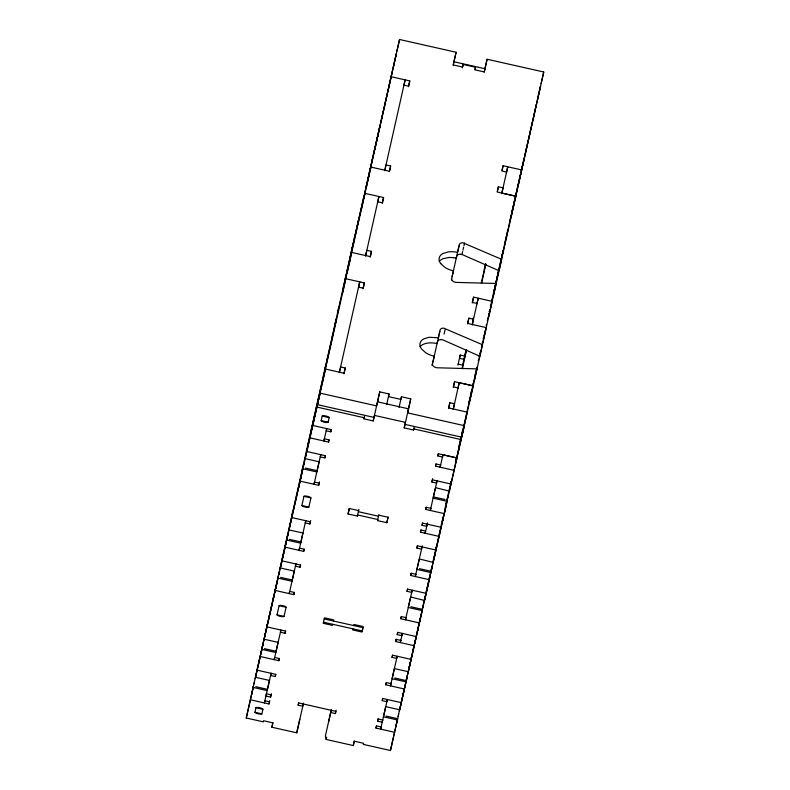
<?xml version="1.0" encoding="UTF-8"?>
<svg xmlns="http://www.w3.org/2000/svg" width="790" height="790" viewBox="0 0 790 790"><rect width="100%" height="100%" fill="white"/><g stroke="black" fill="none" stroke-linecap="round" stroke-linejoin="round"><path stroke-width="1.19" d="M270.091 612.349L268.551 619.222M273.844 595.67L273.567 596.924M276.184 585.854L274.634 592.727M290.345 523.661L289.733 526.367M292.369 514.596L290.207 524.205M298.985 485.593L298.561 487.519M301.02 476.528L299.479 483.401M353.723 241.612L354.157 239.686M367.913 179.281L368.199 178.017M418.019 628.208L417.594 630.134M434.095 558.086L434.53 556.12M443.17 518.092L442.746 520.018M445.204 509.027L444.671 511.387M459.365 446.834L458.595 450.201M514.102 202.852L514.537 200.927M292.498 512.819L291.629 516.759L291.787 516.038M324.71 369.908L325.559 366.096M403.591 692.168L402.791 695.832M436.031 548.27L435.813 549.257L436.11 547.924M436.465 546.305L436.653 545.446M469.112 401.419L468.895 402.406L469.201 401.073M251.763 693.61L253.274 686.875M265.075 634.913L265.509 632.948L264.739 636.345M265.993 630.795L267.534 623.922L266.862 626.875M273.409 597.635L274.16 594.88L273.389 598.287M306.49 450.784L306.905 448.947M337.449 313.304L338.959 306.569M339.582 303.933L339.986 302.096M344.588 281.862L343.146 288.301M345.507 277.744L345.082 279.67L355.411 233.988M308.495 442.548L307.853 445.442L336.234 319.772L335.572 322.715M316.78 406.109L316.119 409.052L316.247 408.46M327.287 359.164L327.909 356.399M353.239 243.804L351.797 250.242M368.091 178.491L369.434 172.536M369.967 170.127L370.352 168.428M377.521 136.956L378.074 134.478M378.835 131.071L378.993 130.36M314.746 416.261L315.19 414.296L314.41 417.703M315.664 412.143L317.205 405.27L316.81 407.363M461.646 437.156L543.737 71.999L487.104 59.24L484.25 71.939L474.948 69.836L475.531 67.219L463.128 64.424L462.545 67.041L453.243 64.948L456.097 52.249L399.552 39.5L317.462 404.658L374.006 417.406L379.753 391.87L389.055 393.973L388.463 396.6L400.866 399.394L401.458 396.768L410.76 398.861L407.61 412.884L464.244 425.642L461.646 437.156L405.013 424.388M376.741 140.432L376.534 141.351L376.85 139.958M339.424 372.199L359.726 281.862L358.433 287.619M365.642 255.585L378.924 196.493L377.62 202.25M384.829 170.215L405.132 79.879L403.838 85.636M339.305 372.702L340.609 366.945L345.26 367.992L344.075 373.245L325.47 369.049L322.004 384.404M342.317 294.068L345.773 278.722L364.378 282.909L363.203 288.172L358.551 287.116M365.523 256.079L366.817 250.331L371.468 251.378L370.293 256.632L351.688 252.435L348.222 267.79M361.504 208.698L364.97 193.343L383.575 197.54L382.39 202.793L377.738 201.746M384.71 170.709L386.004 164.952L390.655 165.999L389.48 171.262L370.875 167.065L367.409 182.411M391.178 76.729L409.783 80.926L408.598 86.179L403.947 85.132M379.753 391.87L376.603 405.892L320.059 393.144L300.082 481.13L318.686 485.317L319.18 483.134L314.529 482.088M432.258 364.99L437.551 341.428L438.628 340.154A4.779 2.706 12.8 0 1 441.037 339.641M451.446 279.621L456.738 256.049A4.799 2.716 12.7 0 1 460.254 254.262M456.265 258.182L459.336 244.544A4.799 2.716 12.7 0 1 462.871 242.747L500.663 258.923A4.809 2.745 12.6 0 0 501.65 259.229L499.053 270.723L461.982 254.479L460.234 254.271M453.203 409.497L454.507 403.739L449.856 402.693L448.671 407.946L467.275 412.143L444.266 513.628L425.662 509.432L426.175 507.17M469.724 401.211L473.18 385.856L454.576 381.669L453.401 386.922L458.052 387.969M472.203 324.976L473.506 319.219L468.855 318.173L467.67 323.426L486.275 327.623L482.809 342.978M488.714 316.691L492.18 301.346L473.575 297.149L472.39 302.402L477.041 303.459M501.739 193.57L503.042 187.813L498.391 186.766L497.206 192.029L515.811 196.216L512.345 211.572M521.716 169.939L503.112 165.742L501.936 171.005L506.588 172.052M462.377 368.683L466.663 349.595M481.594 283.166L485.85 264.245M453.322 408.993L459.227 382.716L473.18 385.856M472.321 324.483L478.226 298.195L476.933 303.953M414.246 644.986L412.736 651.72M395.948 726.119L397.459 719.384M409.26 667.412L409.694 665.447L408.924 668.854M410.178 663.294L411.718 656.421L411.047 659.374M418.819 625.226L420.369 618.353L419.697 621.305M446.004 504.05L446.38 502.391M446.834 500.366L447.16 498.915M450.675 483.283L451.06 481.584M479.096 357.199L479.461 355.54M479.925 353.515L480.241 352.063M481.633 345.803L481.89 344.677M482.295 342.86L482.641 341.31M483.924 335.72L484.191 334.506M489.691 310.253L489.405 311.537M417.9 629.344L418.344 627.379L417.574 630.785M435.567 551.489L434.391 556.713M436.031 549.455L436.347 548.013M487.44 320.325L487.331 320.809M487.766 318.874L488.22 316.849M496.406 280.815L496.871 278.781M498.056 273.478L498.342 272.185M443.664 515.9L444.217 513.421M496.09 282.257L495.982 282.741M512.601 209.547L512.167 211.483M513.056 207.523L513.619 205.044M521.706 169.455L522.259 166.976M523.019 163.57L523.178 162.858M458.931 448.76L459.316 447.061M459.849 444.642L461.291 438.203M520.926 172.931L520.719 173.849L521.035 172.457M335.059 323.92L358.986 218.089M303.488 703.07L296.754 732.824L271.879 727.225L272.876 722.85L263.574 720.747L263.317 721.843L246.263 718.001L303.084 465.932M373.166 156.055L373.324 155.334M381.817 117.987L382.291 115.893M255.121 678.679L286.543 540.577M301.968 470.771L336.165 319.081M349.595 259.762L379.901 126.035M388.581 88.243L389.45 84.402M258.606 663.333L259.397 659.729M262.092 647.998L263.001 643.998M262.863 644.433L263.08 643.465M270.743 609.939L271.651 605.94M275.512 588.807L276.085 586.289M294.305 571.111L280.351 567.971L301.553 474.523L301.049 476.706M349.081 263.949L349.95 260.108M366.224 187.674L367.093 183.833M371.754 162.276L372.416 159.333M374.243 151.275L392.225 71.801M393.341 67.002L396.402 53.434L389.105 85.695M396.945 51.014L399.552 39.5M287.027 538.227L287.837 534.672M292.053 515.989L292.27 515.031M295.677 500.169L296.487 496.614M320.829 389.658L321.688 385.826M347.037 273.044L347.906 269.202M364.101 197.184L364.97 193.343M370.006 170.907L370.875 167.065M264.867 700.661L264.364 702.922L271.089 673.317M266.447 693.739L265.934 696L270.585 697.047L271.079 694.864L266.428 693.818M269.321 681.019L267.158 690.588L253.205 687.448M269.617 679.775L269.469 680.437L255.516 677.297L263.297 642.942M271.098 673.238L270.595 675.499L275.246 676.546L275.74 674.364L257.135 670.167M277.962 642.951L275.809 652.52L261.855 649.38M278.268 641.707L278.12 642.379L264.166 639.229L278.297 576.888M294.156 571.693L292.004 581.262L278.05 578.122M295.934 563.912L295.43 566.173L300.082 567.22L300.575 565.038L281.971 560.841M299.538 548.062L299.035 550.324L305.76 520.719L305.256 522.901L309.907 523.948L310.411 521.765L291.806 517.568M302.807 533.625L300.644 543.194L286.691 540.054M314.548 482.009L314.035 484.27L320.76 454.665L320.266 456.847L324.917 457.904L325.411 455.712L306.806 451.515M318.992 462.367L316.839 471.936L302.886 468.796M319.298 461.123L319.14 461.785L305.187 458.644L319.96 393.519M324.374 438.736L323.87 440.998L326.685 428.585L326.191 430.777L330.842 431.824L331.336 429.642L312.731 425.445M250.41 699.782L269.015 703.969L269.775 700.582M270.585 697.047L271.345 693.66M275.246 676.546L275.75 674.285M260.236 656.5L278.84 660.697L279.354 658.435M278.84 660.697L279.344 658.514L274.693 657.458L274.189 659.65L280.924 630.045L280.42 632.227L285.072 633.274L285.585 631.013M275.246 590.456L293.85 594.643L294.354 592.382M300.082 567.22L300.585 564.969M285.081 547.174L303.686 551.371L304.19 549.109M309.907 523.948L310.677 520.561M318.686 485.317L319.456 481.93M382.271 203.297L383.575 197.54M389.361 171.756L390.655 165.999M408.489 86.683L409.783 80.926M324.917 457.904L325.431 455.642M309.917 437.858L328.522 442.045L329.025 439.783M330.842 431.824L331.356 429.562M343.956 373.749L345.26 367.992M363.084 288.666L364.378 282.909M370.174 257.135L371.468 251.378M271.879 727.225L272.896 722.702M303.311 703.969L302.797 706.221L298.146 705.174L298.66 702.912L335.849 711.375L335.355 713.568L330.704 712.511L325.401 735.836L326.142 739.45L353.268 745.562L354.266 741.198L363.568 743.291L363.321 744.387L390.448 750.5L397.647 718.712M461.093 439.586L413.763 428.911L413.506 430.007L404.204 427.913L405.458 422.383L374.45 415.402L373.196 420.922L363.894 418.819L364.664 415.431M296.754 732.824L299.805 719.265M348.074 513.974L349.308 508.503L358.611 510.607L358.364 511.693L378.519 516.235L378.766 515.149L388.068 517.243L386.833 522.704L377.531 520.61L377.778 519.514L357.623 514.971L357.376 516.067L348.074 513.974L349.338 508.316M453.184 65.145L453.944 61.758L484.951 68.75L484.191 72.137M454.013 61.462L456.097 52.249M373.196 420.922L373.966 417.525M357.376 516.067L358.877 509.432M462.348 67.871L463.128 64.424M386.646 404.658L389.055 393.973M475.017 69.52L475.531 67.219M399.049 407.452L401.458 396.768M330.704 712.511L331.217 710.259M326.142 739.45L326.655 737.188M377.531 520.61L378.795 514.962M335.355 713.568L336.115 710.17M484.764 69.599L487.104 59.24M404.204 427.913L410.76 398.861M386.833 522.704L388.097 517.055M413.506 430.007L414.276 426.62M452.137 276.579L453.43 270.822A16.709 9.46 12.7 0 1 444.839 267.326L440.741 263.584M457.716 251.733L459.01 245.976M432.14 365.513L432.466 364.081M432.94 361.948L434.243 356.191A16.709 9.47 12.7 0 1 425.642 352.705L421.554 348.963L420.418 346.968A16.709 9.47 12.7 0 1 423.815 338.871L429.128 337.291L438.381 337.794L440.149 329.914A4.799 2.716 12.7 0 1 443.664 328.117L481.466 344.292A4.799 2.696 12.8 0 0 482.463 344.568M438.845 335.671L437.077 343.551C431.626 342.435 425.188 342.268 420.635 345.951A16.718 9.45 12.8 0 0 419.915 346.692M439.171 334.229L439.823 331.356M461.982 254.479L462.634 251.595M462.96 250.154L463.602 247.28M463.928 245.838L464.579 242.965M444.089 334.091L445.066 329.776M353.268 745.562L354.295 741.05M394.595 732.281L375.991 728.084L376.494 725.822M382.725 719.947L382.212 722.208L377.561 721.161L378.074 718.9M387.376 699.446L386.873 701.708L382.222 700.661L382.725 698.399M404.421 689.008L385.816 684.812L386.33 682.55L390.971 683.676M391.238 682.471L390.467 685.858L397.192 656.253L396.699 658.435L392.047 657.389L392.561 655.127M414.256 645.726L395.652 641.539L396.155 639.278M402.387 633.402L401.873 635.664L397.222 634.617L397.735 632.356L416.32 636.621M419.431 622.955L400.826 618.758L401.33 616.496M457.933 365.108L460.205 355.056L464.856 356.102L464.115 359.381L459.464 358.334L460.205 355.056M405.981 617.553L405.477 619.804L412.202 590.199L411.709 592.382L407.057 591.335L407.561 589.073M429.266 579.682L410.662 575.485L411.165 573.224L415.807 574.35M422.304 545.722L421.534 549.109L416.883 548.062L417.397 545.801L435.991 550.067M439.092 536.4L420.487 532.213L421.001 529.952M497.344 191.378L498.391 186.766M502.075 170.354L503.112 165.742M427.479 522.94L426.709 526.337L422.058 525.291L422.571 523.029M437.058 480.804L436.544 483.065L431.893 482.009L432.653 478.622M454.102 470.356L435.497 466.159L436.001 463.898M437.818 455.939L438.312 453.746L456.916 457.943L442.963 454.803L442.469 456.985L437.818 455.939L438.332 453.677M453.282 387.426L454.576 381.669M467.552 323.93L468.855 318.173M472.282 302.906L473.575 297.149M448.552 408.45L449.856 402.693M385.599 707.228L383.436 716.797L397.39 719.947M462.654 365.059L465.666 351.668M472.835 319.762L473.151 318.37M394.24 669.16L392.087 678.738L406.04 681.879M394.546 667.915L394.398 668.587L408.351 671.727M400.807 640.325L400.303 642.586L402.367 633.471M410.435 597.902L408.282 607.471L422.235 610.621M462.051 368.575L463.068 364.052M464.658 356.981L466.209 350.108M472.963 320.138L473.566 317.422M481.337 282.978L485.653 263.801L484.25 269.696M410.662 596.993L424.536 600.469L445.738 507.022M415.817 574.271L415.313 576.532L422.038 546.927M419.085 559.833L416.923 569.412L430.876 572.553M419.302 558.925L433.187 562.401M506.41 172.822L507.763 166.799L501.857 193.076L515.811 196.216M430.827 508.227L430.313 510.488L437.038 480.873M435.27 488.576L433.118 498.144L447.071 501.295M435.497 487.667L449.372 491.143L464.145 426.017M457.933 388.473L459.227 382.716M390.448 750.5L432.091 565.709M432.624 563.319L433.7 558.55M434.233 556.17L437.077 543.639M437.334 542.513L438.608 536.864M438.865 535.729L440.129 530.08M441.195 525.409L441.59 523.632M442.025 521.726L442.479 519.711M442.716 518.645L443.19 516.522M445.204 507.614L445.609 505.788M451.09 481.446L446.133 503.388M458.733 447.456L459.533 443.881M460.076 441.501L461.143 436.732M461.686 434.352L462.752 429.582M469.971 397.627L469.566 399.444L469.734 398.594M470.415 395.662L471.442 391.139M472.706 385.49L473.22 383.229M475.106 374.875L475.56 372.86M478.286 360.763L478.701 358.937M483.144 339.068L483.529 337.35M484.566 332.768L484.991 330.872M486.186 325.579L486.472 324.325M488.585 315.24L488.99 313.462M489.395 311.625L489.82 309.749M490.323 307.468L497.038 278.07M497.236 277.181L498.411 271.592M498.944 269.202L501.65 257.372M502.154 255.111L503.171 250.588M526.002 150.485L526.476 148.392M399.306 711.178L430.007 576.068M440.356 529.122L440.702 527.562M494.046 291.075L495.389 285.131M495.656 283.936L524.086 158.543M406.277 680.506L407.186 676.507M407.048 676.931L407.265 675.973M414.79 643.05L415.836 638.438M511.17 216.825L512.029 212.984M515.939 194.775L516.601 191.832M518.25 185.285L536.41 104.3M537.526 99.501L540.587 85.942L533.299 118.145M541.13 83.513L543.737 71.999M431.212 570.736L432.021 567.181M436.238 548.487L436.455 547.529M439.763 533.112L440.297 530.752M474.375 380.494L476.982 368.979M479.866 356.093L482.493 344.391M493.572 295.124L496.169 283.61M355.935 231.648L363.716 197.303M364.753 192.898L365.247 190.716M365.77 188.375L380.247 124.662M380.77 122.332L388.65 87.7M329.558 349.2L329.805 348.104M330.556 344.825L330.803 343.739M331.603 340.154L332.837 334.693M311.23 430.58L312.465 425.109M313.265 421.534L313.512 420.438M314.262 417.16L314.509 416.063M251.497 694.815L252 692.633M253.037 688.07L253.531 685.888M253.985 683.883L254.479 681.691M261.204 652.086L261.707 649.903M263.821 640.611L264.314 638.419M276.214 586.032L276.707 583.85M278.821 574.557L279.324 572.375M288.656 531.285L289.15 529.093M289.575 527.019L290.325 523.74M298.225 488.961L298.966 485.682M303.656 465.231L304.16 463.049M310.885 433.434L311.379 431.251M311.932 428.634L312.672 425.346M313.492 421.959L313.986 419.767M317.758 403.167L318.261 400.984M319.288 396.432L319.792 394.24M246.263 718.001L253.462 686.214M280.351 567.971L288.133 533.615M303.143 467.562L289.002 529.902L302.955 533.053M255.93 707.731L254.903 712.56L258.202 713.893L261.757 714.111L262.912 709.302A3.575 0.839 12.7 0 0 259.614 707.692A3.575 0.839 12.7 0 0 255.93 707.731L262.912 709.302M277.043 614.798L279.117 605.693A3.575 0.839 12.7 0 1 282.79 605.654A3.575 0.839 12.7 0 1 286.099 607.263L284.025 616.378A3.575 0.839 12.7 0 1 280.351 616.407A3.575 0.839 12.7 0 1 277.043 614.798L284.025 616.378M301.889 505.472L303.953 496.367A3.575 0.839 12.7 0 1 307.626 496.337A3.575 0.839 12.7 0 1 310.934 497.937L308.86 507.052A3.575 0.839 12.7 0 1 305.187 507.081A3.575 0.839 12.7 0 1 301.889 505.472L308.86 507.052M295.924 563.991L289.199 593.596L289.703 591.335L294.344 592.461L293.85 594.643M328.136 422.216L329.183 417.604A3.575 0.839 12.7 0 0 325.885 416.004A3.575 0.839 12.7 0 0 322.202 416.034L321.165 420.635L328.136 422.216A3.575 0.839 12.7 0 1 324.473 422.196A3.575 0.839 12.7 0 1 321.175 420.586M269.015 703.969L269.509 701.787L264.857 700.74M285.072 633.274L285.575 631.092L266.971 626.895M303.686 551.371L304.18 549.188L299.529 548.142M328.522 442.045L329.015 439.862L324.364 438.815M298.146 705.174L298.64 702.991M363.894 418.819L364.151 417.732L316.909 407.077M332.778 624.298L332.531 625.394L323.228 623.3L324.473 617.829L333.775 619.923L333.528 621.019M328.462 722.277L331.375 709.45M352.933 628.84L352.686 629.936L361.988 632.03L363.232 626.569L353.93 624.475L353.683 625.562M375.991 728.084L376.484 725.901L381.135 726.948L380.642 729.131L387.367 699.525M377.561 721.161L378.055 718.979L382.706 720.026M382.222 700.661L382.716 698.479L401.32 702.665M385.816 684.812L386.32 682.629M392.047 657.389L392.541 655.206L411.146 659.393M395.652 641.539L396.146 639.347L400.797 640.394M397.222 634.617L397.716 632.425M400.826 618.758L401.32 616.575L405.971 617.622M407.057 591.335L407.551 589.152L426.156 593.349M410.662 575.485L411.156 573.303M416.883 548.062L417.387 545.88M420.487 532.213L420.981 530.021L425.632 531.077L425.139 533.26L427.212 524.145M422.058 525.291L422.561 523.099L441.166 527.295M425.662 509.432L426.156 507.249L430.807 508.296M431.893 482.009L432.387 479.826L450.991 484.023M435.497 466.159L435.991 463.977L440.642 465.024L440.149 467.206L442.963 454.803M489.287 312.09L489.78 309.907M491.765 301.158L492.249 298.827M493.345 293.86L494.382 289.308M494.896 287.037L496.189 281.339M496.446 280.203L498.49 271.227M500.416 263.09L503.22 250.489M504.464 244.9L507.901 229.801M509.955 220.874L512.799 208.353M513.006 207.316L524.432 157.161M524.955 154.83L532.835 120.199M473.743 381.698L473.99 380.612M474.741 377.334L474.988 376.238M476.034 371.567L477.022 367.192L455.415 463.078L456.65 457.608M433.759 559.527L434.51 556.249M442.41 521.459L443.151 518.181M456.116 461.133L456.857 457.854M398.17 716.382L398.664 714.2M407.482 675.44L399.701 709.795L385.747 706.645M408.005 673.11L422.482 609.396L410.889 606.75M423.006 607.056L423.499 604.873M424.536 600.469L432.318 566.114M432.841 563.784L447.328 500.07M447.841 497.73L448.345 495.547M448.562 257.52L442.864 258.735L439.823 260.582A16.709 9.441 12.7 0 0 439.131 261.322M441.047 339.641L442.795 339.848L478.868 355.806M458.17 364.091L462.822 365.138M377.511 401.834L408.519 408.825M322.192 416.083L329.173 417.653M305.493 468.065L317.116 470.692M433.394 496.9L445.027 499.517M303.953 496.367L310.934 497.937M289.298 539.333L300.931 541.95M419.529 568.682L431.162 571.308M280.657 577.391L292.28 580.018M279.117 605.693L286.099 607.263M324.186 618.916L362.946 627.655L362.205 630.933L323.446 622.194M264.462 648.659L276.095 651.276M394.694 678.008L406.327 680.634M255.812 686.717L267.445 689.344M386.043 716.076L397.676 718.693M254.903 712.284L261.875 713.854M476.963 369.029A4.73 2.587 12.5 0 0 475.639 368.841L436.534 367.755L434.865 367.182A4.779 2.706 12.6 0 1 432.466 364.072M473.704 380.434A4.918 2.637 12.5 0 1 474.365 380.553M440.741 263.613A16.709 9.46 12.7 0 1 442.963 253.511L448.325 251.921A16.709 9.46 12.7 0 1 457.558 252.375M452.097 280.312A4.799 2.706 12.9 0 1 451.663 278.712M453.272 257.649A16.63 9.431 12.7 0 1 456.274 258.172M452.087 280.322A4.77 2.706 12.6 0 0 454.043 281.823L455.721 282.385L495.152 283.442A4.809 2.745 12.8 0 1 496.169 283.59M493.227 295.104A4.73 2.587 12.5 0 1 493.553 295.174M479.866 356.073A4.809 2.706 12.7 0 1 478.888 355.786M448.503 257.55A16.709 9.441 12.7 0 1 453.233 257.678"/></g></svg>
